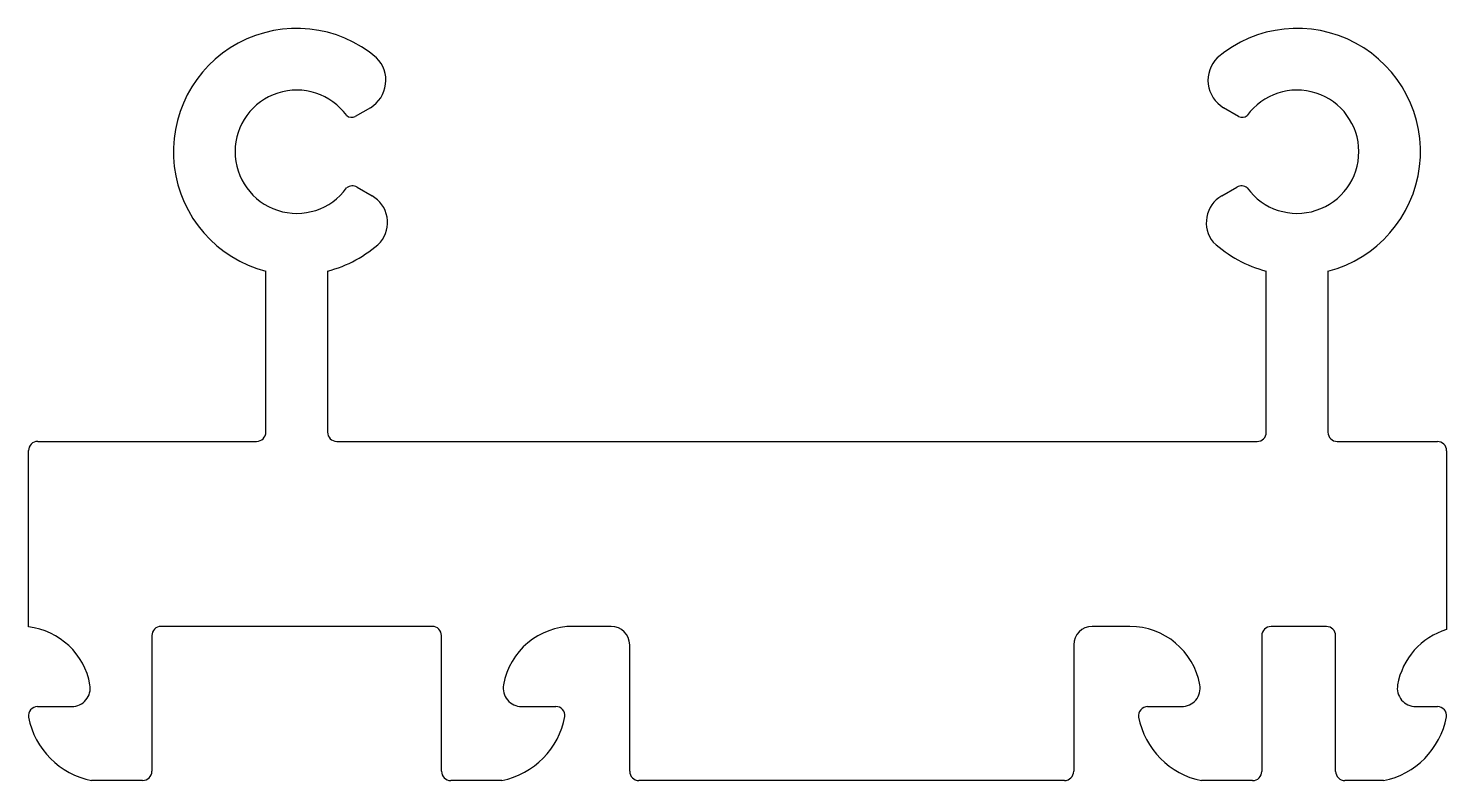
# Model space of a CAD drawing. Extents: x 861.4 to 907.4, y 192 to 216.4.
import ezdxf

# ---------------------------------------------------------------- set-up
doc = ezdxf.new("R2010")
doc.units = 0
doc.layers.get('0').update_dxf_attribs({"linetype": 'CONTINUOUS'})

msp = doc.modelspace()

# ---------------------------------------------------------------- linework, layer by layer
for p, q in [((872.468, 213.806), (871.977, 213.523)), ((900.63, 213.523), (900.139, 213.806)), ((872.035, 211.231), (872.525, 210.948)), ((900.082, 210.948), (900.572, 211.231)), ((869.078, 203.284), (869.078, 208.507)), ((871.078, 208.507), (871.078, 203.284)), ((901.529, 203.28), (901.529, 208.507)), ((903.529, 208.507), (903.529, 203.28)), ((861.678, 202.984), (868.778, 202.984)), ((871.378, 202.984), (901.229, 202.98)), ((903.829, 202.98), (907.078, 202.98)), ((861.378, 196.968), (861.378, 202.684)), ((907.378, 202.68), (907.378, 196.881)), ((869.454, 196.984), (865.681, 196.984)), ((871.078, 196.984), (869.454, 196.984)), ((874.475, 196.983), (871.078, 196.984)), ((880.278, 196.984), (879.048, 196.984)), ((897.107, 196.98), (895.881, 196.98)), ((903.478, 196.98), (901.681, 196.98)), ((865.381, 196.684), (865.381, 192.284)), ((874.775, 192.284), (874.775, 196.683)), ((901.381, 196.68), (901.381, 192.28)), ((903.778, 192.28), (903.778, 196.68)), ((880.878, 192.283), (880.878, 196.384)), ((895.281, 196.38), (895.281, 192.283)), ((861.674, 194.384), (862.781, 194.384)), ((877.375, 194.383), (878.482, 194.383)), ((897.679, 194.38), (898.781, 194.38)), ((906.378, 194.38), (907.081, 194.38)), ((865.081, 191.984), (863.424, 191.984)), ((876.735, 191.984), (875.075, 191.984)), ((894.981, 191.983), (881.178, 191.983)), ((901.081, 191.98), (899.429, 191.98)), ((905.331, 191.98), (904.078, 191.98))]:
    msp.add_line(p, q)
for centre, radius, start, end in [((870.078, 212.38), 4, 49.6412, 255.5225), ((902.529, 212.38), 4, 284.4775, 130.3588), ((871.932, 214.696), 1.038, 301.0619, 44.8548), ((900.675, 214.696), 1.038, 135.1452, 238.9381), ((870.078, 212.38), 2, 35.8655, 324.0024), ((902.529, 212.38), 2, 215.9976, 144.1345), ((871.859, 213.746), 0.252, 230.365, 297.8848), ((900.748, 213.746), 0.252, 242.1152, 309.635), ((871.885, 210.972), 0.3, 60, 129.0515), ((900.722, 210.972), 0.3, 50.9485, 120), ((872.025, 210.082), 1, 320.6014, 60), ((900.582, 210.082), 1, 120, 219.3986), ((870.078, 212.38), 4, 284.4775, 312.8495), ((902.529, 212.38), 4, 227.1505, 255.5225), ((861.678, 202.684), 0.3, 90, 180), ((868.778, 203.284), 0.3, 270, 360), ((871.378, 203.284), 0.3, 180, 269.9978), ((901.229, 203.28), 0.3, 270, 0), ((903.829, 203.28), 0.3, 180, 270), ((907.078, 202.68), 0.3, 0, 90), ((861.108, 194.684), 2.3, 10.1642, 83.2584), ((865.681, 196.684), 0.3, 90, 180), ((874.475, 196.683), 0.3, 359.9955, 89.9955), ((879.048, 194.684), 2.3, 90, 169.8358), ((880.278, 196.384), 0.6, 0, 90), ((895.881, 196.38), 0.6, 90, 180), ((897.107, 194.68), 2.3, 10.1642, 90), ((901.681, 196.68), 0.3, 90, 180), ((903.478, 196.68), 0.3, 360, 90), ((908.055, 194.678), 2.305, 107.0996, 169.8014), ((862.781, 194.984), 0.6, 270, 10.1642), ((877.375, 194.984), 0.601, 169.8714, 269.9366), ((898.781, 194.98), 0.6, 270, 10.1642), ((906.378, 194.98), 0.6, 169.8014, 269.9975), ((861.674, 194.084), 0.3, 90, 189.4511), ((878.485, 194.089), 0.295, 354.3018, 90.4915), ((897.676, 194.087), 0.293, 89.395, 188.3079), ((907.084, 194.087), 0.293, 352.0671, 90.5931), ((863.951, 194.556), 2.626, 191.4565, 258.4119), ((876.213, 194.541), 2.61, 281.5386, 349.3572), ((899.949, 194.538), 2.61, 190.9091, 258.5189), ((904.811, 194.538), 2.61, 281.4811, 349.1301), ((865.081, 192.284), 0.3, 270, 0), ((875.075, 192.284), 0.3, 179.9955, 270), ((881.178, 192.283), 0.3, 180, 270), ((894.981, 192.283), 0.3, 270, 0), ((901.081, 192.28), 0.3, 270, 0), ((904.078, 192.28), 0.3, 180, 270)]:
    msp.add_arc(centre, radius, start, end)

doc.saveas('drawing.dxf')
